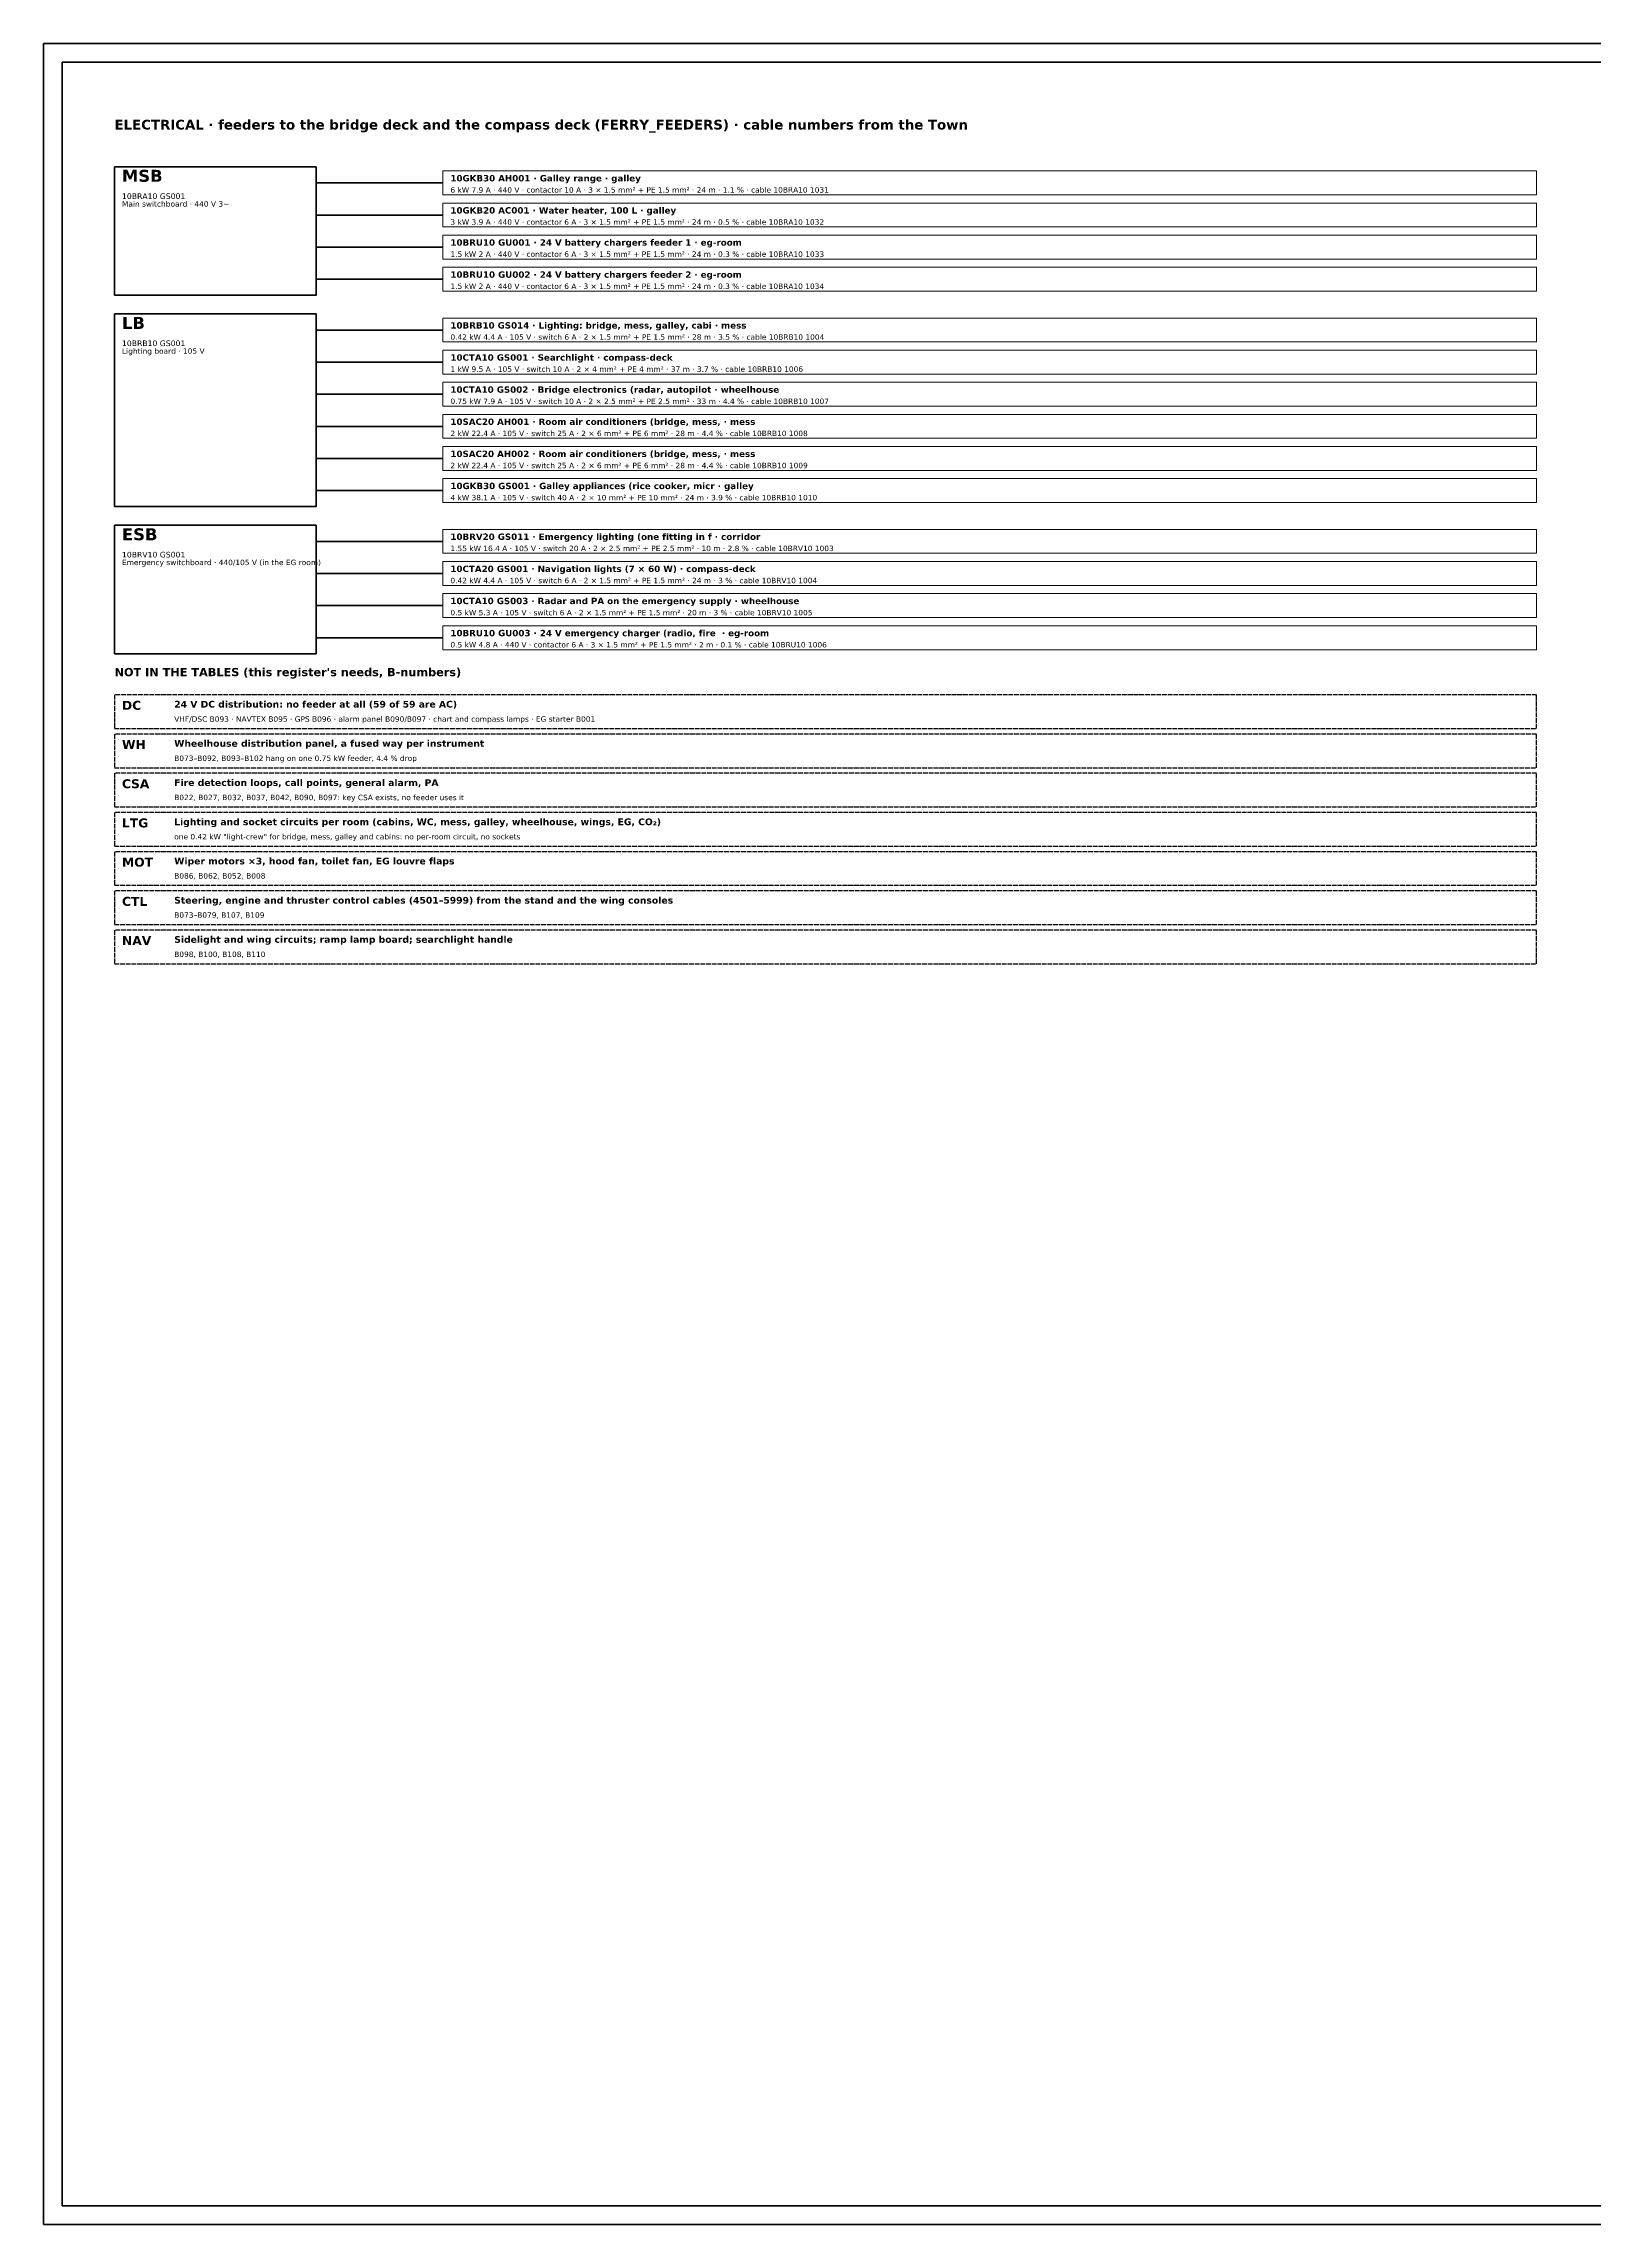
# Model space of a CAD drawing. Header units: millimetres. Extents: x 5 to 836, y 5 to 589.
# Drawn here: x 5 to 420, y 5 to 589 of the extents above; entities that cross this region are included whole.
import ezdxf

# ---------------------------------------------------------------- set-up
doc = ezdxf.new("R2010")
doc.units = ezdxf.units.MM
doc.linetypes.add('DASHED', pattern=[1.524, 1.27, -0.254])
for name, color, linetype, lineweight, true_color in [('FIND', 1, 'CONTINUOUS', 25, 0xc80000), ('MISSING', 1, 'DASHED', 25, 0xc80000), ('POWER', 5, 'CONTINUOUS', 35, 0x1e46a0), ('THIN', 8, 'CONTINUOUS', 13, 0x8c8c8c)]:
    doc.layers.add(name, color=color, linetype=linetype, lineweight=lineweight, true_color=true_color)
for name, color, linetype, lineweight in [('FRAME', 7, 'CONTINUOUS', 50), ('TEXT', 7, 'CONTINUOUS', 18), ('WALL', 7, 'CONTINUOUS', 35)]:
    doc.layers.add(name, color=color, linetype=linetype, lineweight=lineweight)
doc.styles.add('SANS', font='DejaVuSans.ttf')
doc.styles.add('SANSB', font='DejaVuSans-Bold.ttf')

msp = doc.modelspace()

# ---------------------------------------------------------------- linework, layer by layer
at = {"layer": 'FRAME'}
for points in [[(5, 5), (836, 5), (836, 589), (5, 589)], [(10, 10), (831, 10), (831, 584), (10, 584)]]:
    msp.add_lwpolyline(points, close=True, dxfattribs=at)
at = {"layer": 'MISSING'}
for points in [[(24, 405.6), (405, 405.6), (405, 414.6), (24, 414.6)], [(24, 395.1), (405, 395.1), (405, 404.1), (24, 404.1)], [(24, 384.6), (405, 384.6), (405, 393.6), (24, 393.6)], [(24, 374.1), (405, 374.1), (405, 383.1), (24, 383.1)], [(24, 363.6), (405, 363.6), (405, 372.6), (24, 372.6)], [(24, 353.1), (405, 353.1), (405, 362.1), (24, 362.1)], [(24, 342.6), (405, 342.6), (405, 351.6), (24, 351.6)]]:
    msp.add_lwpolyline(points, close=True, dxfattribs=at)
at = {"layer": 'POWER'}
for p, q in [((78, 551.7), (112, 551.7)), ((78, 543.1), (112, 543.1)), ((78, 534.5), (112, 534.5)), ((78, 525.9), (112, 525.9)), ((78, 512.3), (112, 512.3)), ((78, 503.7), (112, 503.7)), ((78, 495.1), (112, 495.1)), ((78, 486.5), (112, 486.5)), ((78, 477.9), (112, 477.9)), ((78, 469.3), (112, 469.3)), ((78, 455.7), (112, 455.7)), ((78, 447.1), (112, 447.1)), ((78, 438.5), (112, 438.5)), ((78, 429.9), (112, 429.9))]:
    msp.add_line(p, q, dxfattribs=at)
at = {"layer": 'THIN'}
for points in [[(112, 548.5), (405, 548.5), (405, 554.9), (112, 554.9)], [(112, 539.9), (405, 539.9), (405, 546.3), (112, 546.3)], [(112, 531.3), (405, 531.3), (405, 537.7), (112, 537.7)], [(112, 522.7), (405, 522.7), (405, 529.1), (112, 529.1)], [(112, 509.1), (405, 509.1), (405, 515.5), (112, 515.5)], [(112, 500.5), (405, 500.5), (405, 506.9), (112, 506.9)], [(112, 491.9), (405, 491.9), (405, 498.3), (112, 498.3)], [(112, 483.3), (405, 483.3), (405, 489.7), (112, 489.7)], [(112, 474.7), (405, 474.7), (405, 481.1), (112, 481.1)], [(112, 466.1), (405, 466.1), (405, 472.5), (112, 472.5)], [(112, 452.5), (405, 452.5), (405, 458.9), (112, 458.9)], [(112, 443.9), (405, 443.9), (405, 450.3), (112, 450.3)], [(112, 435.3), (405, 435.3), (405, 441.7), (112, 441.7)], [(112, 426.7), (405, 426.7), (405, 433.1), (112, 433.1)]]:
    msp.add_lwpolyline(points, close=True, dxfattribs=at)
at = {"layer": 'WALL'}
for points in [[(24, 521.6), (78, 521.6), (78, 556), (24, 556)], [(24, 465), (78, 465), (78, 516.6), (24, 516.6)], [(24, 425.6), (78, 425.6), (78, 460), (24, 460)]]:
    msp.add_lwpolyline(points, close=True, dxfattribs=at)

# ---------------------------------------------------------------- texts
at = {"layer": 'FIND'}
for s, height, style, p in [("NOT IN THE TABLES (this register's needs, B-numbers)", 2.2, 'SANSB', (24, 419.6)), ('DC', 2.4, 'SANSB', (26, 410.6)), ('VHF/DSC B093 · NAVTEX B095 · GPS B096 · alarm panel B090/B097 · chart and compass lamps · EG starter B001', 1.45, 'SANS', (40, 407.4)), ('24 V DC distribution: no feeder at all (59 of 59 are AC)', 1.8, 'SANSB', (40, 411.2)), ('WH', 2.4, 'SANSB', (26, 400.1)), ('Wheelhouse distribution panel, a fused way per instrument', 1.8, 'SANSB', (40, 400.7)), ('B073–B092, B093–B102 hang on one 0.75 kW feeder, 4.4 % drop', 1.45, 'SANS', (40, 396.9)), ('CSA', 2.4, 'SANSB', (26, 389.6)), ('Fire detection loops, call points, general alarm, PA', 1.8, 'SANSB', (40, 390.2)), ('B022, B027, B032, B037, B042, B090, B097: key CSA exists, no feeder uses it', 1.45, 'SANS', (40, 386.4)), ('LTG', 2.4, 'SANSB', (26, 379.1)), ('Lighting and socket circuits per room (cabins, WC, mess, galley, wheelhouse, wings, EG, CO₂)', 1.8, 'SANSB', (40, 379.7)), ('one 0.42 kW "light-crew" for bridge, mess, galley and cabins: no per-room circuit, no sockets', 1.45, 'SANS', (40, 375.9)), ('MOT', 2.4, 'SANSB', (26, 368.6)), ('Wiper motors ×3, hood fan, toilet fan, EG louvre flaps', 1.8, 'SANSB', (40, 369.2)), ('B086, B062, B052, B008', 1.45, 'SANS', (40, 365.4)), ('CTL', 2.4, 'SANSB', (26, 358.1)), ('Steering, engine and thruster control cables (4501–5999) from the stand and the wing consoles', 1.8, 'SANSB', (40, 358.7)), ('B073–B079, B107, B109', 1.45, 'SANS', (40, 354.9)), ('NAV', 2.4, 'SANSB', (26, 347.6)), ('Sidelight and wing circuits; ramp lamp board; searchlight handle', 1.8, 'SANSB', (40, 348.2)), ('B098, B100, B108, B110', 1.45, 'SANS', (40, 344.4))]:
    msp.add_text(s, height=height, dxfattribs=dict(at, style=style)).set_placement(p)
at = {"layer": 'TEXT'}
for s, height, style, p in [('ELECTRICAL · feeders to the bridge deck and the compass deck (FERRY_FEEDERS) · cable numbers from the Town', 2.6, 'SANSB', (24, 566)), ('MSB', 3.2, 'SANSB', (26, 552)), ('6 kW 7.9 A · 440 V · contactor 10 A · 3 × 1.5 mm² + PE 1.5 mm² · 24 m · 1.1 % · cable 10BRA10 1031', 1.45, 'SANS', (114, 549.1)), ('10GKB30 AH001 · Galley range · galley', 1.7, 'SANSB', (114, 552.1)), ('Main switchboard · 440 V 3~', 1.45, 'SANS', (26, 545.35)), ('10BRA10 GS001', 1.5, 'SANS', (26, 547.4)), ('10GKB20 AC001 · Water heater, 100 L · galley', 1.7, 'SANSB', (114, 543.5)), ('3 kW 3.9 A · 440 V · contactor 6 A · 3 × 1.5 mm² + PE 1.5 mm² · 24 m · 0.5 % · cable 10BRA10 1032', 1.45, 'SANS', (114, 540.5)), ('1.5 kW 2 A · 440 V · contactor 6 A · 3 × 1.5 mm² + PE 1.5 mm² · 24 m · 0.3 % · cable 10BRA10 1033', 1.45, 'SANS', (114, 531.9)), ('10BRU10 GU001 · 24 V battery chargers feeder 1 · eg-room', 1.7, 'SANSB', (114, 534.9)), ('10BRU10 GU002 · 24 V battery chargers feeder 2 · eg-room', 1.7, 'SANSB', (114, 526.3)), ('1.5 kW 2 A · 440 V · contactor 6 A · 3 × 1.5 mm² + PE 1.5 mm² · 24 m · 0.3 % · cable 10BRA10 1034', 1.45, 'SANS', (114, 523.3)), ('LB', 3.2, 'SANSB', (26, 512.6)), ('10BRB10 GS014 · Lighting: bridge, mess, galley, cabi · mess', 1.7, 'SANSB', (114, 512.7)), ('10BRB10 GS001', 1.5, 'SANS', (26, 508)), ('0.42 kW 4.4 A · 105 V · switch 6 A · 2 × 1.5 mm² + PE 1.5 mm² · 28 m · 3.5 % · cable 10BRB10 1004', 1.45, 'SANS', (114, 509.7)), ('Lighting board · 105 V', 1.45, 'SANS', (26, 505.95)), ('1 kW 9.5 A · 105 V · switch 10 A · 2 × 4 mm² + PE 4 mm² · 37 m · 3.7 % · cable 10BRB10 1006', 1.45, 'SANS', (114, 501.1)), ('10CTA10 GS001 · Searchlight · compass-deck', 1.7, 'SANSB', (114, 504.1)), ('10CTA10 GS002 · Bridge electronics (radar, autopilot · wheelhouse', 1.7, 'SANSB', (114, 495.5)), ('0.75 kW 7.9 A · 105 V · switch 10 A · 2 × 2.5 mm² + PE 2.5 mm² · 33 m · 4.4 % · cable 10BRB10 1007', 1.45, 'SANS', (114, 492.5)), ('2 kW 22.4 A · 105 V · switch 25 A · 2 × 6 mm² + PE 6 mm² · 28 m · 4.4 % · cable 10BRB10 1008', 1.45, 'SANS', (114, 483.9)), ('10SAC20 AH001 · Room air conditioners (bridge, mess, · mess', 1.7, 'SANSB', (114, 486.9)), ('10SAC20 AH002 · Room air conditioners (bridge, mess, · mess', 1.7, 'SANSB', (114, 478.3)), ('2 kW 22.4 A · 105 V · switch 25 A · 2 × 6 mm² + PE 6 mm² · 28 m · 4.4 % · cable 10BRB10 1009', 1.45, 'SANS', (114, 475.3)), ('4 kW 38.1 A · 105 V · switch 40 A · 2 × 10 mm² + PE 10 mm² · 24 m · 3.9 % · cable 10BRB10 1010', 1.45, 'SANS', (114, 466.7)), ('10GKB30 GS001 · Galley appliances (rice cooker, micr · galley', 1.7, 'SANSB', (114, 469.7)), ('ESB', 3.2, 'SANSB', (26, 456)), ('10BRV20 GS011 · Emergency lighting (one fitting in f · corridor', 1.7, 'SANSB', (114, 456.1)), ('Emergency switchboard · 440/105 V (in the EG room)', 1.45, 'SANS', (26, 449.35)), ('10BRV10 GS001', 1.5, 'SANS', (26, 451.4)), ('1.55 kW 16.4 A · 105 V · switch 20 A · 2 × 2.5 mm² + PE 2.5 mm² · 10 m · 2.8 % · cable 10BRV10 1003', 1.45, 'SANS', (114, 453.1)), ('0.42 kW 4.4 A · 105 V · switch 6 A · 2 × 1.5 mm² + PE 1.5 mm² · 24 m · 3 % · cable 10BRV10 1004', 1.45, 'SANS', (114, 444.5)), ('10CTA20 GS001 · Navigation lights (7 × 60 W) · compass-deck', 1.7, 'SANSB', (114, 447.5)), ('10CTA10 GS003 · Radar and PA on the emergency supply · wheelhouse', 1.7, 'SANSB', (114, 438.9)), ('0.5 kW 5.3 A · 105 V · switch 6 A · 2 × 1.5 mm² + PE 1.5 mm² · 20 m · 3 % · cable 10BRV10 1005', 1.45, 'SANS', (114, 435.9)), ('0.5 kW 4.8 A · 440 V · contactor 6 A · 3 × 1.5 mm² + PE 1.5 mm² · 2 m · 0.1 % · cable 10BRU10 1006', 1.45, 'SANS', (114, 427.3)), ('10BRU10 GU003 · 24 V emergency charger (radio, fire  · eg-room', 1.7, 'SANSB', (114, 430.3))]:
    msp.add_text(s, height=height, dxfattribs=dict(at, style=style)).set_placement(p)

doc.saveas('drawing.dxf')
